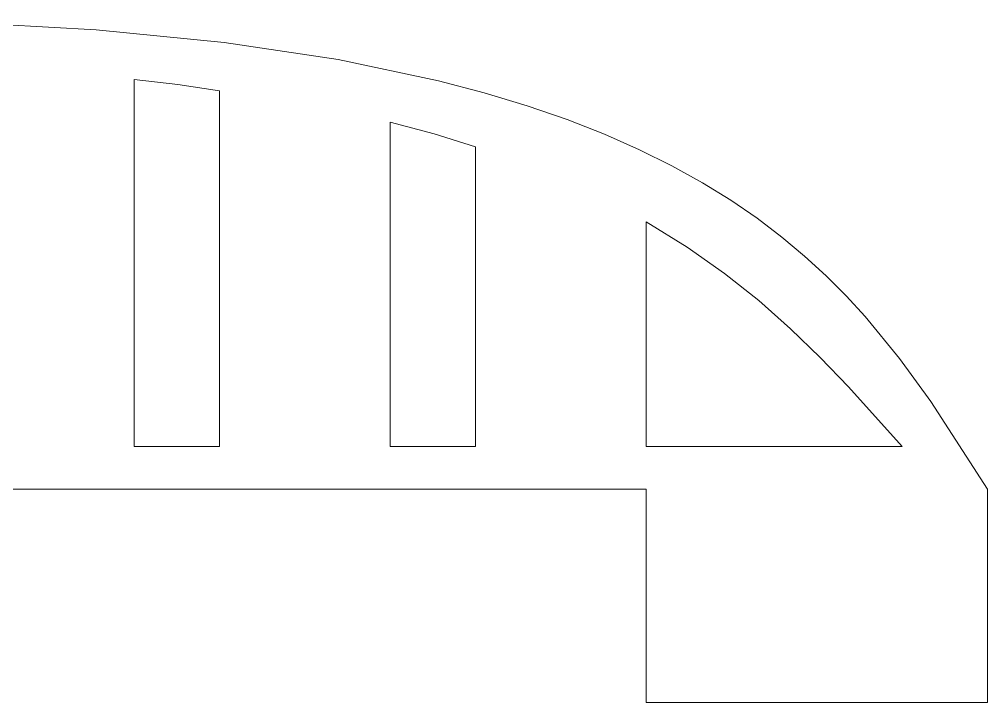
# Model space of a CAD drawing. Header units: centimetres. Extents: x -232 to 19, y -54 to 117.
# Drawn here: x -188.59 to -174.97, y 14.2 to 23.79 of the extents above; entities that cross this region are included whole.
import ezdxf

# ---------------------------------------------------------------- set-up
doc = ezdxf.new("R2010")
doc.units = ezdxf.units.CM
doc.header["$MEASUREMENT"] = 0
doc.layers.add('layer 1', color=7, linetype='Continuous')

msp = doc.modelspace()

# ---------------------------------------------------------------- linework, layer by layer
at = {"layer": 'layer 1', "color": 250, "lineweight": 9}
for points, knots in [([(-174.97457, 17.19501), (-174.97457, 17.19501), (-174.97457, 14.19501), (-174.97457, 14.19501), (-174.97457, 14.19501), (-174.97457, 14.19501), (-179.77456, 14.19501), (-179.77456, 14.19501), (-179.77456, 14.19501), (-179.77456, 14.19501), (-179.77456, 17.19501), (-179.77456, 17.19501), (-179.77456, 17.19501), (-179.77456, 17.19501), (-203.77452, 17.19501), (-203.77452, 17.19501), (-203.77452, 17.19501), (-203.77452, 17.19501), (-203.77452, 14.19501), (-203.77452, 14.19501), (-203.77452, 14.19501), (-203.77452, 14.19501), (-208.57451, 14.19501), (-208.57451, 14.19501), (-208.57451, 14.19501), (-208.57451, 14.19501), (-208.57451, 17.19501), (-208.57451, 17.19501), (-208.57451, 17.19501), (-208.57451, 17.19501), (-207.77433, 18.42463), (-207.77433, 18.42463), (-207.77433, 18.42463), (-207.77433, 18.42463), (-207.33554, 19.02739), (-207.33554, 19.02739), (-207.33554, 19.02739), (-207.33554, 19.02739), (-206.85035, 19.61571), (-206.85035, 19.61571), (-206.85035, 19.61571), (-206.85035, 19.61571), (-206.5855, 19.90294), (-206.5855, 19.90294), (-206.5855, 19.90294), (-206.5855, 19.90294), (-206.30325, 20.18476), (-206.30325, 20.18476), (-206.30325, 20.18476), (-206.30325, 20.18476), (-206.00166, 20.46055), (-206.00166, 20.46055), (-206.00166, 20.46055), (-206.00166, 20.46055), (-205.67878, 20.72972), (-205.67878, 20.72972), (-205.67878, 20.72972), (-205.67878, 20.72972), (-205.33271, 20.99166), (-205.33271, 20.99166), (-205.33271, 20.99166), (-205.33271, 20.99166), (-204.96148, 21.24578), (-204.96148, 21.24578), (-204.96148, 21.24578), (-204.96148, 21.24578), (-204.56317, 21.49147), (-204.56317, 21.49147), (-204.56317, 21.49147), (-204.56317, 21.49147), (-204.13585, 21.72812), (-204.13585, 21.72812), (-204.13585, 21.72812), (-204.13585, 21.72812), (-203.67758, 21.95515), (-203.67758, 21.95515), (-203.67758, 21.95515), (-203.67758, 21.95515), (-203.18644, 22.17193), (-203.18644, 22.17193), (-203.18644, 22.17193), (-203.18644, 22.17193), (-202.66047, 22.37788), (-202.66047, 22.37788), (-202.66047, 22.37788), (-202.66047, 22.37788), (-202.09775, 22.57239), (-202.09775, 22.57239), (-202.09775, 22.57239), (-202.09775, 22.57239), (-201.49635, 22.75486), (-201.49635, 22.75486), (-201.49635, 22.75486), (-201.49635, 22.75486), (-200.85433, 22.92468), (-200.85433, 22.92468), (-200.85433, 22.92468), (-200.85433, 22.92468), (-199.44069, 23.22398), (-199.44069, 23.22398), (-199.44069, 23.22398), (-199.44069, 23.22398), (-197.84137, 23.46548), (-197.84137, 23.46548), (-197.84137, 23.46548), (-197.84137, 23.46548), (-196.04088, 23.64436), (-196.04088, 23.64436), (-196.04088, 23.64436), (-196.04088, 23.64436), (-194.02376, 23.7558), (-194.02376, 23.7558), (-194.02376, 23.7558), (-194.02376, 23.7558), (-191.77453, 23.79499), (-191.77453, 23.79499), (-191.77453, 23.79499), (-191.77453, 23.79499), (-189.5253, 23.75845), (-189.5253, 23.75845), (-189.5253, 23.75845), (-189.5253, 23.75845), (-187.50818, 23.64914), (-187.50818, 23.64914), (-187.50818, 23.64914), (-187.50818, 23.64914), (-185.7077, 23.47192), (-185.7077, 23.47192), (-185.7077, 23.47192), (-185.7077, 23.47192), (-184.10838, 23.23164), (-184.10838, 23.23164), (-184.10838, 23.23164), (-184.10838, 23.23164), (-182.69474, 22.93314), (-182.69474, 22.93314), (-182.69474, 22.93314), (-182.69474, 22.93314), (-182.05273, 22.76358), (-182.05273, 22.76358), (-182.05273, 22.76358), (-182.05273, 22.76358), (-181.45132, 22.58128), (-181.45132, 22.58128), (-181.45132, 22.58128), (-181.45132, 22.58128), (-180.8886, 22.38685), (-180.8886, 22.38685), (-180.8886, 22.38685), (-180.8886, 22.38685), (-180.36264, 22.18091), (-180.36264, 22.18091), (-180.36264, 22.18091), (-180.36264, 22.18091), (-179.87149, 21.96405), (-179.87149, 21.96405), (-179.87149, 21.96405), (-179.87149, 21.96405), (-179.41322, 21.73688), (-179.41322, 21.73688), (-179.41322, 21.73688), (-179.41322, 21.73688), (-178.9859, 21.50001), (-178.9859, 21.50001), (-178.9859, 21.50001), (-178.9859, 21.50001), (-178.5876, 21.25404), (-178.5876, 21.25404), (-178.5876, 21.25404), (-178.5876, 21.25404), (-178.21637, 20.99958), (-178.21637, 20.99958), (-178.21637, 20.99958), (-178.21637, 20.99958), (-177.87029, 20.73724), (-177.87029, 20.73724), (-177.87029, 20.73724), (-177.87029, 20.73724), (-177.54742, 20.46763), (-177.54742, 20.46763), (-177.54742, 20.46763), (-177.54742, 20.46763), (-177.24583, 20.19134), (-177.24583, 20.19134), (-177.24583, 20.19134), (-177.24583, 20.19134), (-176.96358, 19.90899), (-176.96358, 19.90899), (-176.96358, 19.90899), (-176.96358, 19.90899), (-176.69873, 19.62118), (-176.69873, 19.62118), (-176.69873, 19.62118), (-176.69873, 19.62118), (-176.21353, 19.03162), (-176.21353, 19.03162), (-176.21353, 19.03162), (-176.21353, 19.03162), (-175.77475, 18.4275), (-175.77475, 18.4275), (-175.77475, 18.4275), (-175.77475, 18.4275), (-174.97457, 17.19501), (-174.97457, 17.19501)], [0, 0, 0, 0, 0.01923077, 0.01923077, 0.01923077, 0.01923077, 0.03846154, 0.03846154, 0.03846154, 0.03846154, 0.05769231, 0.05769231, 0.05769231, 0.05769231, 0.07692308, 0.07692308, 0.07692308, 0.07692308, 0.09615385, 0.09615385, 0.09615385, 0.09615385, 0.11538462, 0.11538462, 0.11538462, 0.11538462, 0.13461538, 0.13461538, 0.13461538, 0.13461538, 0.15384615, 0.15384615, 0.15384615, 0.15384615, 0.17307692, 0.17307692, 0.17307692, 0.17307692, 0.19230769, 0.19230769, 0.19230769, 0.19230769, 0.21153846, 0.21153846, 0.21153846, 0.21153846, 0.23076923, 0.23076923, 0.23076923, 0.23076923, 0.25, 0.25, 0.25, 0.25, 0.26923077, 0.26923077, 0.26923077, 0.26923077, 0.28846154, 0.28846154, 0.28846154, 0.28846154, 0.30769231, 0.30769231, 0.30769231, 0.30769231, 0.32692308, 0.32692308, 0.32692308, 0.32692308, 0.34615385, 0.34615385, 0.34615385, 0.34615385, 0.36538462, 0.36538462, 0.36538462, 0.36538462, 0.38461538, 0.38461538, 0.38461538, 0.38461538, 0.40384615, 0.40384615, 0.40384615, 0.40384615, 0.42307692, 0.42307692, 0.42307692, 0.42307692, 0.44230769, 0.44230769, 0.44230769, 0.44230769, 0.46153846, 0.46153846, 0.46153846, 0.46153846, 0.48076923, 0.48076923, 0.48076923, 0.48076923, 0.5, 0.5, 0.5, 0.5, 0.51923077, 0.51923077, 0.51923077, 0.51923077, 0.53846154, 0.53846154, 0.53846154, 0.53846154, 0.55769231, 0.55769231, 0.55769231, 0.55769231, 0.57692308, 0.57692308, 0.57692308, 0.57692308, 0.59615385, 0.59615385, 0.59615385, 0.59615385, 0.61538462, 0.61538462, 0.61538462, 0.61538462, 0.63461538, 0.63461538, 0.63461538, 0.63461538, 0.65384615, 0.65384615, 0.65384615, 0.65384615, 0.67307692, 0.67307692, 0.67307692, 0.67307692, 0.69230769, 0.69230769, 0.69230769, 0.69230769, 0.71153846, 0.71153846, 0.71153846, 0.71153846, 0.73076923, 0.73076923, 0.73076923, 0.73076923, 0.75, 0.75, 0.75, 0.75, 0.76923077, 0.76923077, 0.76923077, 0.76923077, 0.78846154, 0.78846154, 0.78846154, 0.78846154, 0.80769231, 0.80769231, 0.80769231, 0.80769231, 0.82692308, 0.82692308, 0.82692308, 0.82692308, 0.84615385, 0.84615385, 0.84615385, 0.84615385, 0.86538462, 0.86538462, 0.86538462, 0.86538462, 0.88461538, 0.88461538, 0.88461538, 0.88461538, 0.90384615, 0.90384615, 0.90384615, 0.90384615, 0.92307692, 0.92307692, 0.92307692, 0.92307692, 0.94230769, 0.94230769, 0.94230769, 0.94230769, 0.96153846, 0.96153846, 0.96153846, 0.96153846, 1, 1, 1, 1]), ([(-185.77454, 17.79501), (-185.77454, 17.79501), (-185.77454, 22.79155), (-185.77454, 22.79155), (-185.77454, 22.79155), (-185.77454, 22.79155), (-186.36056, 22.88018), (-186.36056, 22.88018), (-186.36056, 22.88018), (-186.36056, 22.88018), (-186.97455, 22.94951), (-186.97455, 22.94951), (-186.97455, 22.94951), (-186.97455, 22.94951), (-186.97455, 17.79501), (-186.97455, 17.79501), (-186.97455, 17.79501), (-186.97455, 17.79501), (-185.77454, 17.79501), (-185.77454, 17.79501)], [0, 0, 0, 0, 0.16666667, 0.16666667, 0.16666667, 0.16666667, 0.33333333, 0.33333333, 0.33333333, 0.33333333, 0.5, 0.5, 0.5, 0.5, 0.66666667, 0.66666667, 0.66666667, 0.66666667, 1, 1, 1, 1]), ([(-182.17456, 17.79501), (-182.17456, 17.79501), (-182.17456, 22.00585), (-182.17456, 22.00585), (-182.17456, 22.00585), (-182.17456, 22.00585), (-182.75483, 22.18491), (-182.75483, 22.18491), (-182.75483, 22.18491), (-182.75483, 22.18491), (-183.37455, 22.34984), (-183.37455, 22.34984), (-183.37455, 22.34984), (-183.37455, 22.34984), (-183.37455, 17.79501), (-183.37455, 17.79501), (-183.37455, 17.79501), (-183.37455, 17.79501), (-182.17456, 17.79501), (-182.17456, 17.79501)], [0, 0, 0, 0, 0.16666667, 0.16666667, 0.16666667, 0.16666667, 0.33333333, 0.33333333, 0.33333333, 0.33333333, 0.5, 0.5, 0.5, 0.5, 0.66666667, 0.66666667, 0.66666667, 0.66666667, 1, 1, 1, 1]), ([(-179.77456, 17.79501), (-179.77456, 17.79501), (-176.17457, 17.79501), (-176.17457, 17.79501), (-176.17457, 17.79501), (-176.17457, 17.79501), (-176.93181, 18.63065), (-176.93181, 18.63065), (-176.93181, 18.63065), (-176.93181, 18.63065), (-177.32828, 19.04258), (-177.32828, 19.04258), (-177.32828, 19.04258), (-177.32828, 19.04258), (-177.74616, 19.44745), (-177.74616, 19.44745), (-177.74616, 19.44745), (-177.74616, 19.44745), (-178.1926, 19.8429), (-178.1926, 19.8429), (-178.1926, 19.8429), (-178.1926, 19.8429), (-178.67472, 20.22656), (-178.67472, 20.22656), (-178.67472, 20.22656), (-178.67472, 20.22656), (-179.19966, 20.5961), (-179.19966, 20.5961), (-179.19966, 20.5961), (-179.19966, 20.5961), (-179.77456, 20.94914), (-179.77456, 20.94914), (-179.77456, 20.94914), (-179.77456, 20.94914), (-179.77456, 17.79501), (-179.77456, 17.79501)], [0, 0, 0, 0, 0.1, 0.1, 0.1, 0.1, 0.2, 0.2, 0.2, 0.2, 0.3, 0.3, 0.3, 0.3, 0.4, 0.4, 0.4, 0.4, 0.5, 0.5, 0.5, 0.5, 0.6, 0.6, 0.6, 0.6, 0.7, 0.7, 0.7, 0.7, 0.8, 0.8, 0.8, 0.8, 1, 1, 1, 1])]:
    msp.add_open_spline(points, degree=3, knots=knots, dxfattribs=at)

doc.saveas('drawing.dxf')
